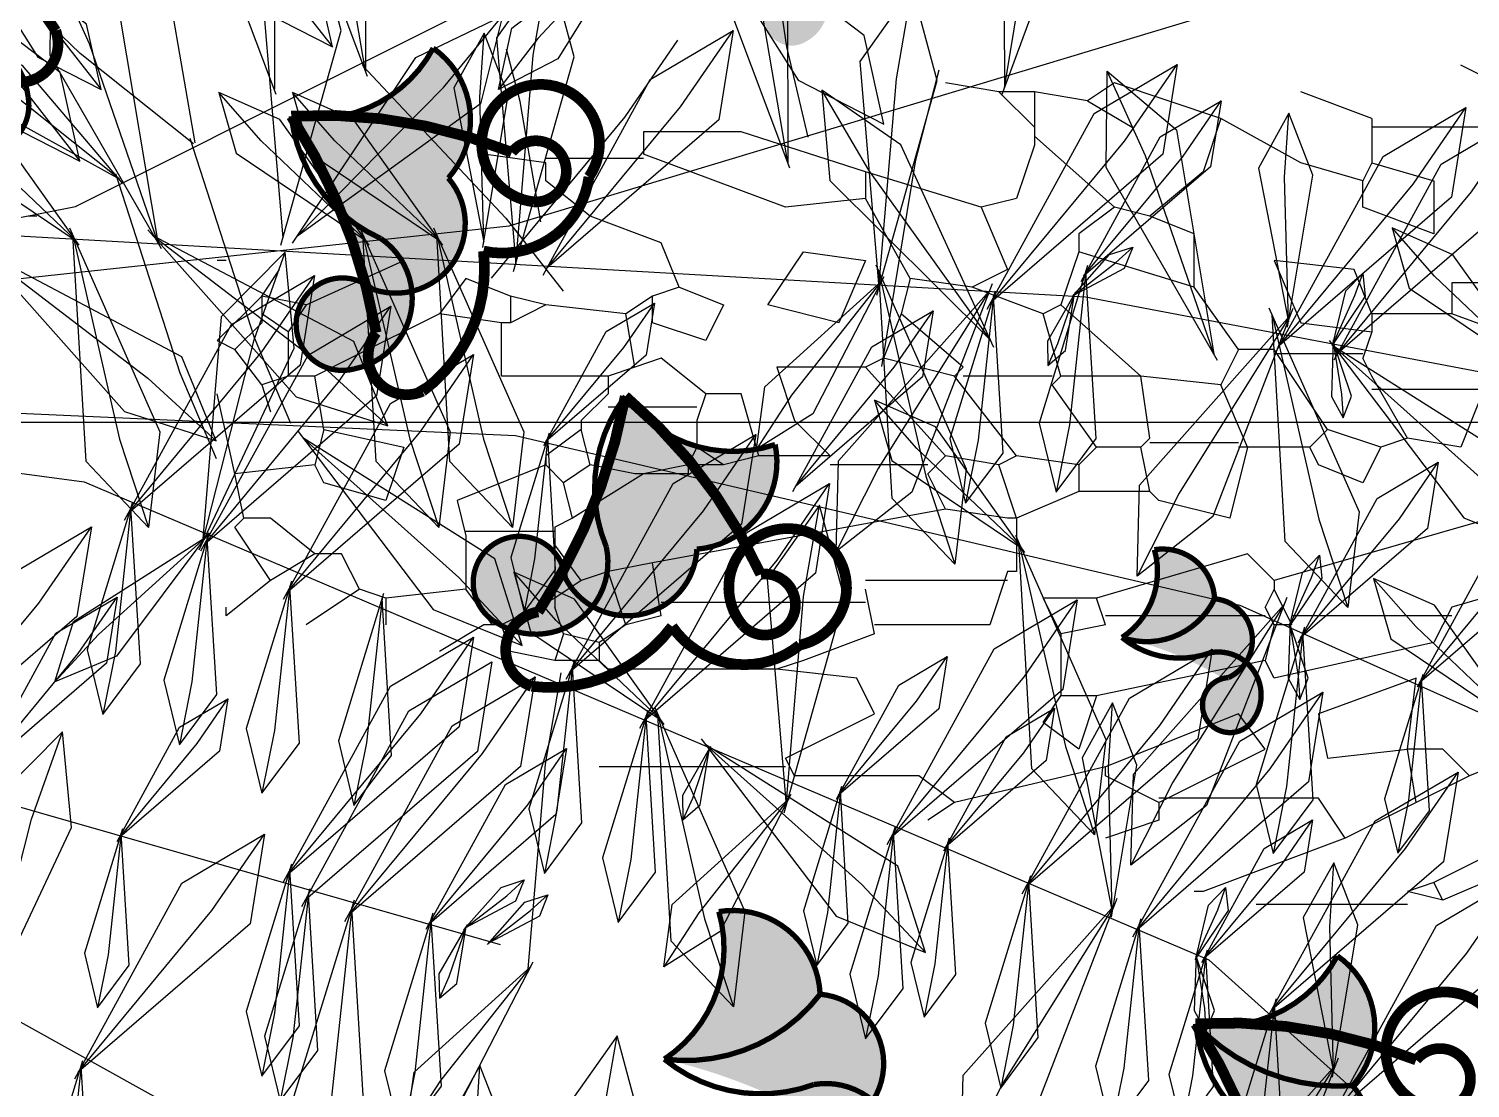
# Model space of a CAD drawing. Header units: metres. Extents: x 97 to 197, y 104 to 205.
# Drawn here: x 183.87434 to 183.92048, y 114.54639 to 114.5803 of the extents above; entities that cross this region are included whole.
import ezdxf

# ---------------------------------------------------------------- set-up
doc = ezdxf.new("R2010")
doc.units = ezdxf.units.M
doc.layers.get('0').update_dxf_attribs({"plot": 0})
doc.layers.add('18-HATCH', color=1, linetype='Continuous')
doc.layers.add('6-VEGETAÇÃO', color=104, linetype='Continuous')

# ---------------------------------------------------------------- blocks, each defined once
blk = doc.blocks.new('arb-alz-72')
at = {"color": 94, "linetype": 'Continuous'}
for points in [[(-0.2722, 5.6579), (-0.2722, 5.6513)], [(0.1182, 0.9719), (0.1447, 0.9057)], [(-0.2226, 0.9587), (-0.2226, 0.8924), (-0.1995, 0.8924)], [(-0.173, 0.9653), (-0.1995, 0.8924)], [(-0.0539, 0.9454), (-0.0009, 0.7601)], [(0.0057, 0.9388), (0.019, 0.8924)], [(-0.3716, 0.9256), (-0.3848, 0.8991)], [(-0.3716, 0.9256), (-0.3385, 0.9123), (-0.3385, 0.8329)], [(0.1977, 0.9322), (0.2242, 0.8792)], [(0.2175, 0.9322), (0.2374, 0.8858)], [(-0.1432, 0.9123), (-0.1432, 0.8329)], [(-0.1333, 0.9123), (-0.1001, 0.8991), (-0.1068, 0.8594)], [(0.1447, 0.9057), (0.1248, 0.8858), (0.1248, 0.8594)], [(0.1447, 0.9057), (0.1646, 0.866)], [(-0.1995, 0.8924), (-0.1995, 0.8329)], [(0.019, 0.8924), (0.0454, 0.8792), (0.0719, 0.7601), (0.0587, 0.7535)], [(0.0256, 0.8924), (0.0256, 0.7733)], [(0.2374, 0.8858), (0.2242, 0.8792)], [(0.2374, 0.8858), (0.2308, 0.8594)], [(-0.312, 0.8329), (-0.2987, 0.8792), (-0.259, 0.8792), (-0.2789, 0.8263), (-0.2987, 0.8263)], [(0.2242, 0.8792), (0.2308, 0.8594)], [(-0.1068, 0.8594), (-0.1531, 0.8329)], [(-0.1068, 0.8594), (-0.1001, 0.8395)], [(0.1248, 0.8594), (0.0719, 0.866), (0.0984, 0.7932), (0.1315, 0.7998), (0.1248, 0.8594)], [(0.1646, 0.866), (0.1248, 0.8594)], [(0.1646, 0.866), (0.1911, 0.8131)], [(0.2407, 0.8594), (0.2407, 0.7468)], [(-0.1001, 0.8395), (-0.1134, 0.7998)], [(-0.1001, 0.8395), (-0.0737, 0.8263), (-0.0869, 0.7932), (-0.1001, 0.7866)], [(-0.3451, 0.8329), (-0.3649, 0.78)], [(-0.3451, 0.8329), (-0.312, 0.8329)], [(-0.312, 0.8329), (-0.2987, 0.8263)], [(-0.1995, 0.8329), (-0.2326, 0.8197), (-0.2392, 0.7601), (-0.1929, 0.78), (-0.1862, 0.8329)], [(-0.1995, 0.8329), (-0.1929, 0.8329)], [(-0.1929, 0.8329), (-0.1862, 0.8329)], [(-0.1862, 0.8329), (-0.1664, 0.8263)], [(-0.1531, 0.8329), (-0.1664, 0.8263)], [(-0.2987, 0.8263), (-0.312, 0.78), (-0.3451, 0.7204)], [(-0.1697, 0.8263), (-0.1697, 0.7601)], [(0.1911, 0.8131), (0.1613, 0.7932), (0.1613, 0.6741)], [(0.1911, 0.8131), (0.2308, 0.7071), (0.2308, 0.7005)], [(-0.1134, 0.7998), (-0.173, 0.7601)], [(-0.1134, 0.7998), (-0.1001, 0.7866)], [(-0.1001, 0.7866), (-0.1001, 0.7402)], [(0.0322, 0.7733), (0.0057, 0.7601)], [(0.0322, 0.7733), (0.0322, 0.7601)], [(-0.173, 0.7601), (-0.173, 0.7336)], [(-0.0009, 0.7601), (-0.0208, 0.7402), (0.0124, 0.6277)], [(-0.0009, 0.7601), (0.0057, 0.7601)], [(0.0057, 0.7601), (0.019, 0.7535)], [(0.0322, 0.7601), (0.019, 0.7535)], [(0.0256, 0.7535), (0.0256, 0.6344)], [(0.0322, 0.7601), (0.0587, 0.7535)], [(0.0587, 0.7535), (0.0852, 0.6277)], [(0.1646, 0.6741), (0.1248, 0.7535), (0.0984, 0.7336), (0.1381, 0.6344)], [(-0.173, 0.7336), (-0.2193, 0.7005)], [(-0.173, 0.7336), (-0.1465, 0.7204)], [(-0.1001, 0.7402), (-0.1465, 0.7204)], [(-0.1035, 0.7336), (-0.1035, 0.6675)], [(-0.1001, 0.7402), (-0.1001, 0.7336)], [(-0.1001, 0.7402), (-0.0473, 0.727), (-0.0605, 0.6741), (-0.0671, 0.6675)], [(-0.3451, 0.7204), (-0.3716, 0.641), (-0.3583, 0.6211)], [(-0.3451, 0.7204), (-0.3053, 0.7071), (-0.2722, 0.6675)], [(-0.1465, 0.7204), (-0.1531, 0.6608)], [(-0.2193, 0.7005), (-0.259, 0.7005), (-0.2722, 0.6675)], [(-0.2193, 0.7005), (-0.2458, 0.6145)], [(-0.2722, 0.6675), (-0.2789, 0.641)], [(-0.1068, 0.6675), (-0.1531, 0.6608)], [(-0.1068, 0.6675), (-0.1001, 0.6608)], [(-0.0671, 0.6675), (-0.1001, 0.6608)], [(-0.0671, 0.6675), (-0.0671, 0.6145)], [(0.1646, 0.6741), (0.1447, 0.6344), (0.1381, 0.6344)], [(0.1646, 0.6741), (0.1712, 0.6741)], [(0.1712, 0.6741), (0.1778, 0.6741)], [(0.1778, 0.6741), (0.1911, 0.6344)], [(-0.1531, 0.6608), (-0.2061, 0.6012)], [(-0.1531, 0.6608), (-0.1531, 0.6542)], [(-0.1001, 0.6608), (-0.1001, 0.6277)], [(-0.3583, 0.6211), (-0.3385, 0.6542)], [(-0.1531, 0.6542), (-0.1531, 0.6012)], [(-0.2789, 0.641), (-0.3318, 0.5814)], [(-0.2789, 0.641), (-0.259, 0.6145), (-0.2458, 0.6145)], [(0.0322, 0.6344), (0.0124, 0.6277)], [(0.0322, 0.6344), (0.0388, 0.6012)], [(0.1381, 0.6344), (0.1646, 0.5218)], [(-0.1001, 0.6277), (-0.1465, 0.5946)], [(-0.1001, 0.6277), (-0.0869, 0.6145)], [(0.0124, 0.6277), (0.0124, 0.588), (0.0388, 0.6012)], [(0.0852, 0.6277), (0.1248, 0.6145), (0.105, 0.588), (0.0852, 0.6012)], [(0.0852, 0.6277), (0.0852, 0.6012)], [(-0.3583, 0.6211), (-0.3649, 0.5814)], [(-0.2458, 0.6145), (-0.2061, 0.6012)], [(-0.0869, 0.6145), (-0.0936, 0.5681)], [(-0.0869, 0.6145), (-0.0671, 0.6145)], [(-0.0671, 0.6145), (-0.0473, 0.5681)], [(-0.2061, 0.6012), (-0.1995, 0.588)], [(-0.1531, 0.6012), (-0.1995, 0.588)], [(-0.1531, 0.6012), (-0.1465, 0.5946)], [(-0.1531, 0.5946), (-0.1531, 0.5284)], [(0.0388, 0.6012), (0.0852, 0.6012)], [(-0.3385, 0.5814), (-0.3649, 0.5549)], [(-0.3649, 0.5814), (-0.3649, 0.5549)], [(-0.3649, 0.5814), (-0.3385, 0.5814)], [(-0.3385, 0.5814), (-0.3318, 0.5814)], [(-0.3318, 0.5814), (-0.3252, 0.5814)], [(-0.3252, 0.5814), (-0.2855, 0.5681), (-0.2789, 0.5417)], [(-0.1995, 0.588), (-0.2193, 0.5351)], [(-0.2789, 0.5417), (-0.2326, 0.5615), (-0.2193, 0.5351)], [(-0.0936, 0.5681), (-0.1531, 0.5218)], [(-0.0936, 0.5681), (-0.0869, 0.5549)], [(-0.0473, 0.5681), (-0.0869, 0.5549)], [(-0.0473, 0.5615), (-0.0539, 0.5152)], [(-0.0473, 0.5681), (-0.0075, 0.5681), (-0.0075, 0.5615)], [(-0.0473, 0.5681), (-0.0473, 0.5615)], [(-0.0075, 0.5615), (0.0322, 0.5483), (0.0322, 0.4623)], [(-0.0009, 0.5615), (-0.0009, 0.4556)], [(-0.3649, 0.5549), (-0.3716, 0.5152)], [(-0.0869, 0.5549), (-0.0936, 0.5152)], [(-0.2789, 0.5417), (-0.3053, 0.4556)], [(-0.2193, 0.5351), (-0.2259, 0.4888)], [(-0.1597, 0.5284), (-0.1995, 0.4821)], [(-0.1597, 0.5284), (-0.1531, 0.5218)], [(-0.1531, 0.5218), (-0.1664, 0.4689)], [(0.1646, 0.5218), (0.1447, 0.4954), (0.1447, 0.4027), (0.1315, 0.396)], [(0.1646, 0.5218), (0.1778, 0.502)], [(-0.0936, 0.5152), (-0.1597, 0.4556)], [(-0.0936, 0.5152), (-0.0803, 0.502)], [(-0.0539, 0.5152), (-0.0803, 0.502)], [(-0.0539, 0.5152), (-0.0141, 0.2968)], [(-0.0869, 0.502), (-0.0869, 0.4292)], [(-0.2259, 0.4888), (-0.2855, 0.4556)], [(-0.2259, 0.4888), (-0.1995, 0.4821)], [(-0.1995, 0.4821), (-0.1664, 0.4689)], [(-0.1664, 0.4689), (-0.1597, 0.4556)], [(0.0388, 0.4623), (0.0057, 0.4556)], [(0.0388, 0.4623), (0.0587, 0.4093), (0.0653, 0.3894)], [(0.1315, 0.396), (0.0984, 0.4623), (0.0719, 0.449), (0.0653, 0.3894)], [(-0.3053, 0.4556), (-0.3351, 0.363), (-0.3351, 0.2902), (-0.3186, 0.2902)], [(-0.2855, 0.4556), (-0.2789, 0.396), (-0.3186, 0.2902)], [(-0.3053, 0.4556), (-0.2855, 0.4556)], [(-0.2392, 0.4556), (-0.1929, 0.4358), (-0.2061, 0.3828), (-0.2458, 0.4093), (-0.2392, 0.4556)], [(-0.1597, 0.4556), (-0.1597, 0.3894), (-0.12, 0.4027), (-0.0936, 0.4292)], [(0.0156, 0.4556), (0.0156, 0.3034)], [(-0.0936, 0.4292), (-0.0936, 0.3762)], [(0.0653, 0.3894), (0.0653, 0.2637), (0.0587, 0.2571)], [(0.1381, 0.396), (0.1381, 0.2571)], [(-0.0936, 0.3762), (-0.1399, 0.363), (-0.1399, 0.3365)], [(-0.0936, 0.3762), (-0.0869, 0.3498)], [(-0.2193, 0.3167), (-0.2061, 0.3498), (-0.1796, 0.3365), (-0.1929, 0.2968), (-0.2127, 0.2968)], [(-0.0869, 0.3498), (-0.1001, 0.3299)], [(-0.0869, 0.3498), (-0.0869, 0.3233)], [(-0.1399, 0.3365), (-0.1664, 0.3034), (-0.1597, 0.2836)], [(-0.1399, 0.3365), (-0.12, 0.3299)], [(-0.13, 0.3299), (-0.13, 0.2637)], [(-0.12, 0.3299), (-0.1001, 0.3299)], [(-0.1001, 0.3299), (-0.0869, 0.3233)], [(-0.0869, 0.3233), (-0.0803, 0.2902)], [(-0.0869, 0.3233), (-0.0803, 0.3233)], [(-0.0803, 0.3233), (-0.0803, 0.2902)], [(-0.2193, 0.3167), (-0.2524, 0.3034), (-0.2722, 0.2504), (-0.2987, 0.2173), (-0.312, 0.2173)], [(-0.2193, 0.3167), (-0.2127, 0.2968)], [(0.0256, 0.3034), (-0.0141, 0.2968)], [(0.0256, 0.3034), (0.0322, 0.2769)], [(-0.3153, 0.2902), (-0.3153, 0.2173)], [(-0.2127, 0.2968), (-0.1995, 0.2769)], [(-0.0803, 0.2902), (-0.0473, 0.2372)], [(-0.0803, 0.2902), (-0.0803, 0.2836)], [(-0.0141, 0.2968), (-0.0075, 0.2637)], [(-0.1597, 0.2836), (-0.1995, 0.2769)], [(-0.1597, 0.2836), (-0.1531, 0.2637)], [(-0.0803, 0.2836), (-0.0869, 0.2504)], [(-0.1995, 0.2769), (-0.2061, 0.2173)], [(0.0322, 0.2769), (-0.0075, 0.2637)], [(0.0322, 0.2769), (0.0454, 0.2571)], [(-0.1531, 0.2637), (-0.1531, 0.1843), (-0.1929, 0.1843)], [(-0.1531, 0.2637), (-0.1399, 0.2637)], [(-0.1399, 0.2637), (-0.12, 0.2438), (-0.1134, 0.2438)], [(-0.0075, 0.2637), (-0.0009, 0.2438)], [(-0.0869, 0.2504), (-0.1134, 0.2438)], [(-0.0869, 0.2504), (-0.0737, 0.2306)], [(0.0454, 0.2571), (0.0388, 0.2306)], [(0.0454, 0.2571), (0.0587, 0.2571)], [(0.0587, 0.2571), (0.0587, 0.224)], [(-0.1134, 0.2438), (-0.0936, 0.2173), (-0.0869, 0.2173)], [(-0.0473, 0.2372), (-0.0737, 0.2306)], [(-0.0473, 0.2372), (-0.0406, 0.224)], [(-0.0009, 0.2438), (-0.0274, 0.224)], [(-0.0009, 0.2438), (0.0124, 0.224)], [(-0.0737, 0.2306), (-0.0869, 0.2173)], [(0.0388, 0.2306), (0.019, 0.224)], [(0.0388, 0.2306), (0.0587, 0.224)], [(-0.312, 0.2173), (-0.3186, 0.1711)], [(-0.2061, 0.2173), (-0.2127, 0.1909)], [(-0.2061, 0.2173), (-0.1929, 0.1909)], [(-0.0869, 0.2173), (-0.0605, 0.1512), (-0.034, 0.1578)], [(-0.0406, 0.224), (-0.0274, 0.224)], [(-0.0373, 0.224), (-0.0373, 0.1578)], [(-0.0274, 0.224), (0.0124, 0.224)], [(0.0124, 0.224), (0.0322, 0.1843)], [(0.0124, 0.224), (0.019, 0.224)], [(0.0587, 0.224), (0.0521, 0.1909), (0.0322, 0.1843)], [(-0.2127, 0.1909), (-0.2259, 0.1578), (-0.1995, 0.138)], [(-0.2127, 0.1909), (-0.1929, 0.1909)], [(-0.1929, 0.1843), (-0.1995, 0.138)], [(-0.1929, 0.1909), (-0.1929, 0.1843)], [(0.0322, 0.1843), (0.0322, 0.1777)], [(0.0322, 0.1777), (0.0057, 0.1578)], [(0.0322, 0.1777), (0.0322, 0.1711)], [(0.0322, 0.1711), (0.0521, 0.138)], [(-0.034, 0.1578), (0.0057, 0.1578)], [(0.0057, 0.1578), (0.0124, 0.0982)], [(-0.1995, 0.138), (-0.1664, 0.0717), (-0.1531, 0.0453)], [(-0.2061, 0.0387), (-0.2392, 0.1115)], [(-0.1134, 0.0519), (-0.1001, 0.1115), (-0.0605, 0.0982), (-0.0737, 0.0519), (-0.0869, 0.0453)], [(0.0124, 0.0982), (0.0057, 0.0784)], [(0.0124, 0.0982), (0.0322, 0.0982)], [(0.0057, 0.0784), (-0.0208, 0.0651), (-0.0208, 0.0453)], [(0.0057, 0.0784), (0.0322, 0.0387)], [(-0.1134, 0.0519), (-0.1531, 0.0453)], [(-0.1531, 0.0453), (-0.1531, 0.0254)], [(-0.1134, 0.0519), (-0.0869, 0.0453)], [(-0.0869, 0.0453), (-0.0803, -0.0143)], [(-0.0208, 0.0453), (-0.0473, 0.0122), (-0.0473, -0.0076)], [(-0.0208, 0.0453), (-0.0009, 0.0122)], [(-0.2061, 0.0387), (-0.2127, 0.0056)], [(-0.2061, 0.0387), (-0.1862, 0.0254)], [(-0.1862, 0.0254), (-0.1995, 0.0056)], [(-0.1862, 0.0254), (-0.1531, 0.0254)], [(-0.1531, 0.0254), (-0.1465, 0.0056)], [(-0.2127, 0.0056), (-0.2326, 0.0188)], [(-0.1465, 0.0056), (-0.1266, 0.0122)], [(-0.0009, 0.0122), (-0.0406, -0.0143), (-0.0473, -0.0076)], [(-0.0009, 0.0122), (0.0256, -0.0209), (0.019, -0.0209)], [(-0.2127, 0.0056), (-0.1796, -0.0275), (-0.173, -0.0143)], [(-0.2127, 0.0056), (-0.2061, 0.0056)], [(-0.2061, 0.0056), (-0.1995, 0.0056)], [(-0.1995, 0.0056), (-0.1929, 0.0056)], [(-0.1929, 0.0056), (-0.173, -0.0143)], [(-0.1465, 0.0056), (-0.173, -0.0143)], [(-0.0473, -0.0076), (-0.0803, -0.0143)], [(-0.2392, -0.0209), (-0.2392, -0.0275)], [(-0.0803, -0.0143), (-0.1399, -0.0275)]]:
    blk.add_lwpolyline(points, dxfattribs=at)
blk = doc.blocks.new('*U271')
at = {"color": 2, "xscale": 0.04295693752754914, "yscale": 0.04295693752754914, "zscale": 0.04295693752754914, "rotation": 270}
blk.add_blockref('arb-alz-72', (-0.120933, 0.001099), dxfattribs=at)
blk = doc.blocks.new('*U272')
at = {"layer": '6-VEGETAÇÃO', "color": 0, "linetype": 'ByBlock', "lineweight": -2, "transparency": 16777216}
for p in [(0.5, 0), (0.75, 0)]:
    blk.add_blockref('*U271', p, dxfattribs=at)
blk = doc.blocks.new('RUELIA ELEV')
h = blk.add_hatch(color=161)
h.paths.add_polyline_path([(0.1483, 1.5642, 0.298301), (0.1308, 1.5249, -0.222674), (0.1808, 1.517, -0.062871)])
h.paths.add_polyline_path([(0.1679, 1.5704, 0.133271), (0.1483, 1.5642, 0.062871), (0.1808, 1.517, -0.098502), (0.1972, 1.5004, -0.009302), (0.1996, 1.51, 0.332787)])
h.paths.add_polyline_path([(0.2159, 1.5942, 0.562713), (0.1679, 1.5704, -0.332787), (0.1996, 1.51, -0.036984), (0.2127, 1.5471, 0.076565), (0.2086, 1.5676, -0.222628)])
h.paths.add_polyline_path([(0.2275, 1.5809, 0.143835), (0.2159, 1.5942, 0.222628), (0.2086, 1.5676, -0.076565), (0.2127, 1.5471, -0.031551), (0.2281, 1.577, -0.048544)])
h.paths.add_polyline_path([(0.259, 1.5999, 0.054431), (0.2528, 1.6032, -0.221385), (0.2403, 1.5956, 0.020944), (0.2281, 1.577, 1.491887)])
h.paths.add_polyline_path([(0.5051, 1.6902, 0.298301), (0.4379, 1.6633, -0.222674), (0.4889, 1.5952, -0.062871)])
h.paths.add_polyline_path([(0.536, 1.6748, -0.227428), (0.4892, 1.556, -0.046302), (0.5627, 1.5942, 0.076565), (0.5818, 1.6238, -0.222628), (0.6217, 1.6473, 0.562713)])
h.paths.add_polyline_path([(0.6217, 1.6473, 0.222628), (0.5818, 1.6238, -0.076565), (0.5627, 1.5942, -0.031551), (0.6162, 1.6121, -0.048544), (0.6202, 1.6176, 0.143835)])
h.paths.add_polyline_path([(0.6815, 1.5946, 0.064171), (0.6804, 1.6035, 0.054431), (0.6768, 1.6148, -0.221385), (0.6529, 1.6203, 0.020944), (0.6162, 1.6121, 0.442489), (0.632, 1.5628), (0.6808, 1.5877, 0.049782)])
h.paths.add_polyline_path([(0.3173, 1.9617, 0.298301), (0.2845, 1.9339, -0.222674), (0.3261, 1.9051, -0.062871)])
h.paths.add_polyline_path([(0.3377, 1.9588, 0.133271), (0.3173, 1.9617, 0.062871), (0.3261, 1.9051, -0.098502), (0.3337, 1.8831, 0.249247)])
h.paths.add_polyline_path([(0.3912, 1.9595, 0.562713), (0.3377, 1.9588, -0.249247), (0.3337, 1.8831, -0.046302), (0.3679, 1.9184, 0.076565), (0.3731, 1.9387, -0.222628)])
h.paths.add_polyline_path([(0.3912, 1.9595, 0.222628), (0.3731, 1.9387, -0.076565), (0.3679, 1.9184, -0.031551), (0.3947, 1.9386, -0.048544), (0.3959, 1.9425, 0.143835)])
h.paths.add_polyline_path([(0.4325, 1.9458, 0.054431), (0.4284, 1.9515, -0.221385), (0.4139, 1.9501, 0.020944), (0.3947, 1.9386, 1.491887)])
h.paths.add_polyline_path([(0.536, 1.6748, 0.133271), (0.5051, 1.6902, 0.062871), (0.4889, 1.5952, -0.098502), (0.4892, 1.556, 0.227428)])
h.paths.add_polyline_path([(0.6808, 1.5877), (0.632, 1.5628, 0.482899)])
h = blk.add_hatch(color=165)
h.paths.add_polyline_path([(0.2528, 1.6032, 0.323693), (0.2159, 1.5942, -0.143835), (0.2275, 1.5809, 0.048544), (0.2281, 1.577, -0.020944), (0.2403, 1.5956, 0.221385)])
h.paths.add_polyline_path([(0.3912, 1.9595, -0.143835), (0.3959, 1.9425, 0.048544), (0.3947, 1.9386, -0.020944), (0.4139, 1.9501, 0.221385), (0.4284, 1.9515, 0.323693)])
h.paths.add_polyline_path([(0.6217, 1.6473, -0.143835), (0.6202, 1.6176, 0.048544), (0.6162, 1.6121, -0.020944), (0.6529, 1.6203, 0.221385), (0.6768, 1.6148, 0.323693)])
h = blk.add_hatch(color=161)
h.paths.add_polyline_path([(0.4669, 1.2721, 0.133271), (0.4339, 1.2616, 0.062871), (0.4885, 1.1822, -0.098502), (0.516, 1.1543, -0.046302), (0.5422, 1.2328, 0.076565), (0.5352, 1.2673, -0.222628), (0.5475, 1.312, 0.562713)])
h.paths.add_polyline_path([(0.5681, 1.283, -0.048544), (0.567, 1.2897, 0.143835), (0.5475, 1.312, 0.222628), (0.5352, 1.2673, -0.076565), (0.5422, 1.2328, -0.031551)])
h.paths.add_polyline_path([(0.5887, 1.3144, 0.221385), (0.6097, 1.3272, 0.323693), (0.5475, 1.312, -0.143835), (0.567, 1.2897, 0.048544), (0.5681, 1.283, -0.020944)])
h.paths.add_polyline_path([(0.6201, 1.3215, 0.054431), (0.6097, 1.3272, -0.221385), (0.5887, 1.3144, 0.020944), (0.5681, 1.283, 1.491887)])
h.paths.add_polyline_path([(0.4044, 1.1955, -0.222674), (0.4885, 1.1822, -0.062871), (0.4339, 1.2616, 0.298301)])
h = blk.add_hatch(color=161)
h.paths.add_polyline_path([(-0.5379, 0.8804, 0.298301), (-0.5555, 0.8411, -0.222674), (-0.5054, 0.8332, -0.062871)])
h.paths.add_polyline_path([(-0.5183, 0.8866, 0.133271), (-0.5379, 0.8804, 0.062871), (-0.5054, 0.8332, -0.098502), (-0.4891, 0.8166, -0.009302), (-0.4867, 0.8262, 0.332787)])
h.paths.add_polyline_path([(-0.4704, 0.9104, 0.562713), (-0.5183, 0.8866, -0.332787), (-0.4867, 0.8262, -0.036984), (-0.4736, 0.8633, 0.076565), (-0.4777, 0.8838, -0.222628)])
h.paths.add_polyline_path([(-0.4587, 0.8971, 0.143835), (-0.4704, 0.9104, 0.222628), (-0.4777, 0.8838, -0.076565), (-0.4736, 0.8633, -0.031551), (-0.4581, 0.8931, -0.048544)])
h.paths.add_polyline_path([(-0.4272, 0.916, 0.054431), (-0.4334, 0.9194, -0.221385), (-0.4459, 0.9118, 0.020944), (-0.4581, 0.8931, 1.491887)])
h.paths.add_polyline_path([(-0.1812, 1.0064, 0.298301), (-0.2484, 0.9795, -0.222674), (-0.1973, 0.9113, -0.062871)])
h.paths.add_polyline_path([(-0.1502, 0.9909, -0.227428), (-0.197, 0.8722, -0.046302), (-0.1235, 0.9103, 0.076565), (-0.1045, 0.9399, -0.222628), (-0.0646, 0.9634, 0.562713)])
h.paths.add_polyline_path([(-0.0646, 0.9634, 0.222628), (-0.1045, 0.9399, -0.076565), (-0.1235, 0.9103, -0.031551), (-0.07, 0.9283, -0.048544), (-0.0661, 0.9338, 0.143835)])
h.paths.add_polyline_path([(-0.0047, 0.9108, 0.064171), (-0.0059, 0.9197, 0.054431), (-0.0094, 0.931, -0.221385), (-0.0334, 0.9364, 0.020944), (-0.07, 0.9283, 0.442489), (-0.0542, 0.879), (-0.0054, 0.9039, 0.049782)])
h.paths.add_polyline_path([(-0.3689, 1.2779, 0.298301), (-0.4017, 1.2501, -0.222674), (-0.3601, 1.2213, -0.062871)])
h.paths.add_polyline_path([(-0.3485, 1.275, 0.133271), (-0.3689, 1.2779, 0.062871), (-0.3601, 1.2213, -0.098502), (-0.3526, 1.1992, 0.249247)])
h.paths.add_polyline_path([(-0.295, 1.2756, 0.562713), (-0.3485, 1.275, -0.249247), (-0.3526, 1.1992, -0.046302), (-0.3183, 1.2346, 0.076565), (-0.3131, 1.2549, -0.222628)])
h.paths.add_polyline_path([(-0.295, 1.2756, 0.222628), (-0.3131, 1.2549, -0.076565), (-0.3183, 1.2346, -0.031551), (-0.2915, 1.2548, -0.048544), (-0.2903, 1.2586, 0.143835)])
h.paths.add_polyline_path([(-0.2537, 1.262, 0.054431), (-0.2578, 1.2677, -0.221385), (-0.2724, 1.2663, 0.020944), (-0.2915, 1.2548, 1.491887)])
h.paths.add_polyline_path([(-0.1502, 0.9909, 0.133271), (-0.1812, 1.0064, 0.062871), (-0.1973, 0.9113, -0.098502), (-0.197, 0.8722, 0.227428)])
h.paths.add_polyline_path([(-0.0054, 0.9039), (-0.0542, 0.879, 0.482899)])
h = blk.add_hatch(color=165)
h.paths.add_polyline_path([(-0.4334, 0.9194, 0.323693), (-0.4704, 0.9104, -0.143835), (-0.4587, 0.8971, 0.048544), (-0.4581, 0.8931, -0.020944), (-0.4459, 0.9118, 0.221385)])
h.paths.add_polyline_path([(-0.295, 1.2756, -0.143835), (-0.2903, 1.2586, 0.048544), (-0.2915, 1.2548, -0.020944), (-0.2724, 1.2663, 0.221385), (-0.2578, 1.2677, 0.323693)])
h.paths.add_polyline_path([(-0.0646, 0.9634, -0.143835), (-0.0661, 0.9338, 0.048544), (-0.07, 0.9283, -0.020944), (-0.0334, 0.9364, 0.221385), (-0.0094, 0.931, 0.323693)])
h = blk.add_hatch(color=161)
h.paths.add_polyline_path([(0.1304, 1.1789, 0.133271), (0.1186, 1.2114, 0.062871), (0.0415, 1.1535, -0.098502), (0.0148, 1.1248, -0.046302), (0.0944, 1.102, 0.076565), (0.1286, 1.1104, -0.222628), (0.1737, 1.1, 0.562713)])
h.paths.add_polyline_path([(0.1456, 1.0782, -0.048544), (0.1523, 1.0795, 0.143835), (0.1737, 1.1, 0.222628), (0.1286, 1.1104, -0.076565), (0.0944, 1.102, -0.031551)])
h.paths.add_polyline_path([(0.1778, 1.059, 0.221385), (0.1915, 1.0386, 0.323693), (0.1737, 1.1, -0.143835), (0.1523, 1.0795, 0.048544), (0.1456, 1.0782, -0.020944)])
h.paths.add_polyline_path([(0.1863, 1.0279, 0.054431), (0.1915, 1.0386, -0.221385), (0.1778, 1.059, 0.020944), (0.1456, 1.0782, 1.491887)])
h.paths.add_polyline_path([(0.0513, 1.2381, -0.222674), (0.0415, 1.1535, -0.062871), (0.1186, 1.2114, 0.298301)])
at = {"color": 76}
for points in [[(-0.0022, -0.0067), (-0.1071, 0.6574), (-0.0605, 1.4729), (0.0678, 2.1486), (0.0678, 2.1486)], [(-0.0022, 0.005), (0.0445, 1.0418), (0.1727, 1.5894), (0.4176, 2.1369)], [(-0.0029, 0.0049), (-0.1141, 1.0369), (-0.2763, 1.5753), (-0.5548, 2.1066)], [(-0.0172, -0.008), (0.0794, 0.7156), (0.4409, 1.5661), (0.8489, 2.0204)], [(0.013, -0.0071), (-0.1287, 0.7091), (-0.5425, 1.5354), (-0.9781, 1.9634)], [(-0.0275, 1.657), (0.1068, 1.759), (0.1342, 1.8265), (0.0688, 1.8057), (-0.0228, 1.6605), (0.0828, 1.7786), (0.1342, 1.8265)], [(0.0027, 1.8184), (-0.0922, 1.7506), (-0.1125, 1.7046), (-0.0669, 1.7176), (-0.0006, 1.816), (-0.076, 1.7366), (-0.1125, 1.7046)], [(-0.0127, 1.6608), (-0.1606, 1.7418), (-0.1977, 1.8044), (-0.1299, 1.7936), (-0.0178, 1.6636)], [(-0.0178, 1.6636), (-0.1398, 1.7647), (-0.1977, 1.8044)], [(0.2345, 1.7239), (0.1483, 1.7711), (0.1267, 1.8076), (0.1662, 1.8013), (0.2315, 1.7255)], [(0.2315, 1.7255), (0.1604, 1.7844), (0.1267, 1.8076)], [(0.2677, 1.8044), (0.1727, 1.7367), (0.1525, 1.6907), (0.1981, 1.7037), (0.2644, 1.8021), (0.1889, 1.7227), (0.1525, 1.6907)], [(0.563, 1.6573), (0.415, 1.7383), (0.3779, 1.8009), (0.4457, 1.7901), (0.5578, 1.6601)], [(0.5578, 1.6601), (0.4358, 1.7611), (0.3779, 1.8009)], [(-0.0185, 1.6168), (-0.1665, 1.6978), (-0.2036, 1.7604), (-0.1358, 1.7495), (-0.0237, 1.6196)], [(-0.0237, 1.6196), (-0.1457, 1.7206), (-0.2036, 1.7604)], [(0.4839, 1.6108), (0.3359, 1.6918), (0.2989, 1.7545), (0.3667, 1.7436), (0.4788, 1.6136)], [(0.4788, 1.6136), (0.3568, 1.7147), (0.2989, 1.7545)], [(0.2013, 1.6335), (0.092, 1.6933), (0.0647, 1.7395), (0.1147, 1.7315), (0.1975, 1.6355)], [(0.1975, 1.6355), (0.1074, 1.7102), (0.0647, 1.7395)], [(0.2251, 1.7279), (0.3191, 1.699), (0.3603, 1.709), (0.3282, 1.7329), (0.2283, 1.7269), (0.3201, 1.717), (0.3603, 1.709)], [(-0.0234, 1.6596), (-0.0649, 1.6696), (-0.0781, 1.6825), (-0.0608, 1.6843), (-0.0248, 1.66)], [(-0.0248, 1.66), (-0.0613, 1.6766), (-0.0781, 1.6825)], [(-0.0521, 1.6115), (0.1021, 1.6798), (0.1744, 1.6711), (0.1245, 1.6239), (-0.0468, 1.6139)], [(0.5295, 1.6596), (0.4144, 1.6788), (0.3675, 1.6606), (0.409, 1.6375), (0.5255, 1.6603), (0.416, 1.6575), (0.3675, 1.6606)], [(-0.0468, 1.6139), (0.1076, 1.6493), (0.1744, 1.6711)], [(-0.0278, 1.6602), (0.0149, 1.6588), (0.031, 1.6677), (0.0148, 1.674), (-0.0263, 1.6602), (0.0133, 1.6665), (0.031, 1.6677)], [(0.0095, 0.005), (0.4176, 0.5409), (0.709, 1.0651), (0.8606, 1.6593)], [(0.5152, 1.6638), (0.6726, 1.603), (0.7176, 1.5458), (0.649, 1.5477), (0.5207, 1.6617)], [(0.5207, 1.6617), (0.6549, 1.5776), (0.7176, 1.5458)], [(0.1897, 1.6269), (0.1482, 1.6368), (0.135, 1.6497), (0.1523, 1.6515), (0.1882, 1.6272)], [(0.1882, 1.6272), (0.1518, 1.6438), (0.135, 1.6497)], [(0.4235, 1.5087), (0.2755, 1.5896), (0.2385, 1.6523), (0.3063, 1.6414), (0.4184, 1.5115)], [(0.4184, 1.5115), (0.2964, 1.6125), (0.2385, 1.6523)], [(-0.0374, 1.6255), (-0.1524, 1.6447), (-0.1993, 1.6265), (-0.1578, 1.6035), (-0.0414, 1.6262), (-0.1509, 1.6234), (-0.1993, 1.6265)], [(0.1853, 1.6275), (0.2279, 1.626), (0.2441, 1.6349), (0.2279, 1.6413), (0.1868, 1.6274), (0.2263, 1.6337), (0.2441, 1.6349)], [(0.1893, 1.6385), (0.3084, 1.6019), (0.3606, 1.6146), (0.32, 1.6449), (0.1935, 1.6372), (0.3098, 1.6248), (0.3606, 1.6146)], [(0.443, 1.5607), (0.3567, 1.6079), (0.3351, 1.6444), (0.3746, 1.6381), (0.44, 1.5623)], [(0.44, 1.5623), (0.3689, 1.6212), (0.3351, 1.6444)], [(-0.0516, 1.6297), (0.1057, 1.569), (0.1507, 1.5118), (0.0821, 1.5136), (-0.0462, 1.6276)], [(-0.0462, 1.6276), (0.0881, 1.5436), (0.1507, 1.5118)], [(0.1669, 1.6251), (0.3242, 1.5644), (0.3692, 1.5071), (0.3006, 1.509), (0.1723, 1.623)], [(0.1723, 1.623), (0.3066, 1.5389), (0.3692, 1.5071)], [(0.4704, 1.6169), (0.5819, 1.5826), (0.6307, 1.5945), (0.5927, 1.6228), (0.4742, 1.6157), (0.5831, 1.604), (0.6307, 1.5945)], [(0.441, 1.5559), (0.3995, 1.5659), (0.3863, 1.5787), (0.4036, 1.5806), (0.4396, 1.5562)], [(-0.0123, 1.5727), (-0.1583, 1.4884), (-0.2311, 1.4893), (-0.1866, 1.5415), (-0.0173, 1.5698)], [(-0.0173, 1.5698), (-0.1671, 1.5181), (-0.2311, 1.4893)], [(-0.0721, 1.4694), (-0.1814, 1.5292), (-0.2087, 1.5754), (-0.1587, 1.5674), (-0.0759, 1.4714)], [(-0.0759, 1.4714), (-0.166, 1.5461), (-0.2087, 1.5754)], [(0.4396, 1.5562), (0.4031, 1.5728), (0.3863, 1.5787)], [(0.4335, 1.5647), (0.5275, 1.5358), (0.5687, 1.5458), (0.5366, 1.5697), (0.4368, 1.5637), (0.5286, 1.5538), (0.5687, 1.5458)], [(0.4366, 1.5565), (0.4793, 1.5551), (0.4954, 1.5639), (0.4792, 1.5703), (0.4381, 1.5564), (0.4777, 1.5627), (0.4954, 1.5639)], [(0.391, 1.425), (0.243, 1.506), (0.2059, 1.5687), (0.2737, 1.5578), (0.3858, 1.4278)], [(0.3858, 1.4278), (0.2638, 1.5289), (0.2059, 1.5687)], [(-0.0511, 1.3985), (-0.1991, 1.4794), (-0.2361, 1.5421), (-0.1683, 1.5312), (-0.0562, 1.4013)], [(-0.0562, 1.4013), (-0.1782, 1.5023), (-0.2361, 1.5421)], [(0.4099, 1.5147), (0.5214, 1.4804), (0.5703, 1.4923), (0.5322, 1.5206), (0.4138, 1.5135), (0.5227, 1.5018), (0.5703, 1.4923)], [(-0.0604, 1.4628), (-0.0924, 1.491), (-0.098, 1.5085), (-0.0819, 1.5021), (-0.0615, 1.4637)], [(-0.0615, 1.4637), (-0.086, 1.4955), (-0.098, 1.5085)], [(0.4086, 1.4924), (0.2936, 1.5116), (0.2467, 1.4933), (0.2881, 1.4703), (0.4046, 1.493), (0.2951, 1.4902), (0.2467, 1.4933)], [(0.3944, 1.4965), (0.5517, 1.4358), (0.5967, 1.3786), (0.5281, 1.3804), (0.3998, 1.4944)], [(0.3998, 1.4944), (0.5341, 1.4104), (0.5967, 1.3786)], [(0.1199, 1.4199), (0.2742, 1.4882), (0.3464, 1.4795), (0.2966, 1.4323), (0.1253, 1.4223)], [(-0.0841, 1.4744), (0.035, 1.4378), (0.0872, 1.4505), (0.0466, 1.4808), (-0.0799, 1.4731), (0.0364, 1.4607), (0.0872, 1.4505)], [(0.1253, 1.4223), (0.2797, 1.4577), (0.3464, 1.4795)], [(-0.213, 1.4095), (-0.3712, 1.4681), (-0.4428, 1.4549), (-0.3901, 1.4109), (-0.2185, 1.4115)], [(-0.064, 1.4653), (-0.027, 1.4441), (-0.0086, 1.4444), (-0.0199, 1.4576), (-0.0627, 1.4646), (-0.0248, 1.4517), (-0.0086, 1.4444)], [(0.3538, 1.3229), (0.2058, 1.4038), (0.1688, 1.4665), (0.2365, 1.4556), (0.3486, 1.3257)], [(0.3486, 1.3257), (0.2266, 1.4267), (0.1688, 1.4665)], [(-0.2185, 1.4115), (-0.3748, 1.4373), (-0.4428, 1.4549)], [(0.3584, 1.3657), (0.2722, 1.4129), (0.2506, 1.4494), (0.2901, 1.4431), (0.3554, 1.3673)], [(0.3554, 1.3673), (0.2843, 1.4262), (0.2506, 1.4494)], [(0.3774, 1.4311), (0.4889, 1.3968), (0.5378, 1.4087), (0.4997, 1.437), (0.3812, 1.4299), (0.4902, 1.4182), (0.5378, 1.4087)], [(0.133, 1.427), (0.038, 1.3593), (0.0177, 1.3133), (0.0634, 1.3263), (0.1297, 1.4247), (0.0542, 1.3453), (0.0177, 1.3133)], [(-0.0647, 1.4045), (0.0468, 1.3703), (0.0957, 1.3821), (0.0577, 1.4105), (-0.0608, 1.4033), (0.0481, 1.3916), (0.0957, 1.3821)], [(-0.0221, 1.4036), (-0.1754, 1.3332), (-0.2167, 1.2733), (-0.1484, 1.2794), (-0.0274, 1.4012)], [(-0.0274, 1.4012), (-0.1562, 1.3089), (-0.2167, 1.2733)], [(-0.0702, 1.4021), (0.0872, 1.3414), (0.1321, 1.2842), (0.0635, 1.286), (-0.0648, 1.4)], [(-0.0648, 1.4), (0.0695, 1.316), (0.1321, 1.2842)], [(-0.0847, 1.3142), (0.0696, 1.3825), (0.1418, 1.3739), (0.092, 1.3266), (-0.0793, 1.3166)], [(-0.0793, 1.3166), (0.0751, 1.3521), (0.1418, 1.3739)], [(0.349, 1.3697), (0.443, 1.3408), (0.4842, 1.3508), (0.4521, 1.3747), (0.3522, 1.3687), (0.444, 1.3588), (0.4842, 1.3508)], [(0.3194, 1.2844), (0.2331, 1.3316), (0.2115, 1.3681), (0.251, 1.3618), (0.3164, 1.2861)], [(0.3164, 1.2861), (0.2453, 1.345), (0.2115, 1.3681)], [(-0.0616, 1.3151), (-0.224, 1.3607), (-0.2943, 1.3418), (-0.2383, 1.3022), (-0.0673, 1.3166)], [(-0.0077, 1.3188), (-0.164, 1.3446), (-0.232, 1.3622)], [(0.0867, 1.2515), (-0.0226, 1.3113), (-0.0499, 1.3575), (0.0001, 1.3495), (0.0829, 1.2535)], [(0.0829, 1.2535), (-0.0072, 1.3282), (-0.0499, 1.3575)], [(0.2737, 1.1822), (0.408, 1.2842), (0.4354, 1.3517), (0.37, 1.3309), (0.2783, 1.1857), (0.384, 1.3037), (0.4354, 1.3517)], [(-0.0673, 1.3166), (-0.2251, 1.3298), (-0.2943, 1.3418)], [(0.3402, 1.3289), (0.4517, 1.2946), (0.5006, 1.3065), (0.4625, 1.3348), (0.3441, 1.3277), (0.453, 1.316), (0.5006, 1.3065)], [(-0.3667, 1.1655), (-0.2241, 1.2556), (-0.191, 1.3204), (-0.258, 1.3054), (-0.3618, 1.1687)], [(-0.0756, 1.3202), (0.0281, 1.2667), (0.0547, 1.224), (0.0077, 1.2304), (-0.072, 1.3184), (0.014, 1.2505), (0.0547, 1.224)], [(0.3298, 1.2448), (0.1674, 1.2905), (0.0971, 1.2716), (0.1531, 1.232), (0.3241, 1.2464)], [(0.3099, 1.2884), (0.4039, 1.2595), (0.4452, 1.2696), (0.4131, 1.2934), (0.3132, 1.2874), (0.405, 1.2776), (0.4452, 1.2696)], [(0.2658, 1.1357), (0.1178, 1.2167), (0.0808, 1.2793), (0.1486, 1.2685), (0.2607, 1.1385)], [(0.2607, 1.1385), (0.1387, 1.2396), (0.0808, 1.2793)], [(0.3241, 1.2464), (0.1663, 1.2595), (0.0971, 1.2716)], [(-0.406, 1.2236), (-0.2493, 1.2466), (-0.181, 1.2629)], [(-0.1578, 1.2493), (-0.2743, 1.2053), (-0.3272, 1.2147), (-0.2885, 1.2475), (-0.1618, 1.2477), (-0.2771, 1.228), (-0.3272, 1.2147)], [(0.3159, 1.25), (0.4195, 1.1965), (0.4461, 1.1538), (0.3991, 1.1602), (0.3194, 1.2482), (0.4054, 1.1803), (0.4461, 1.1538)], [(0.2286, 1.08), (0.0807, 1.1609), (0.0436, 1.2236), (0.1114, 1.2127), (0.2235, 1.0828)], [(0.2235, 1.0828), (0.1015, 1.1838), (0.0436, 1.2236)], [(0.25, 1.147), (0.4043, 1.2153), (0.4765, 1.2066), (0.4267, 1.1594), (0.2554, 1.1494)], [(-0.0768, 1.0627), (-0.2248, 1.1436), (-0.2618, 1.2063), (-0.1941, 1.1954), (-0.082, 1.0655)], [(-0.082, 1.0655), (-0.204, 1.1665), (-0.2618, 1.2063)], [(0.2554, 1.1494), (0.4098, 1.1848), (0.4765, 1.2066)], [(0.2797, 1.1892), (0.3167, 1.168), (0.3351, 1.1683), (0.3238, 1.1815), (0.2809, 1.1885), (0.3189, 1.1756), (0.3351, 1.1683)], [(-0.0746, 1.0236), (-0.1966, 1.1246), (-0.2545, 1.1644)], [(0.0521, 1.0631), (-0.0341, 1.1103), (-0.0557, 1.1468), (-0.0162, 1.1405), (0.0491, 1.0647)], [(0.0491, 1.0647), (-0.022, 1.1236), (-0.0557, 1.1468)], [(0.263, 1.1541), (0.1681, 1.0864), (0.1478, 1.0404), (0.1934, 1.0534), (0.2598, 1.1518), (0.1843, 1.0724), (0.1478, 1.0404)], [(0.2523, 1.1417), (0.3638, 1.1075), (0.4127, 1.1194), (0.3746, 1.1477), (0.2561, 1.1405), (0.365, 1.1289), (0.4127, 1.1194)], [(-0.3393, 1.1353), (-0.2403, 1.0737), (-0.2172, 1.029), (-0.2635, 1.0391), (-0.3358, 1.1332), (-0.2556, 1.0587), (-0.2172, 1.029)], [(0.731, 1.0919), (0.5686, 1.1375), (0.4983, 1.1186), (0.5543, 1.079), (0.7254, 1.0934)], [(0.7254, 1.0934), (0.5675, 1.1066), (0.4983, 1.1186)], [(0.2151, 1.086), (0.3266, 1.0518), (0.3755, 1.0636), (0.3374, 1.092), (0.2189, 1.0848), (0.3278, 1.0731), (0.3755, 1.0636)], [(-0.0795, 1.0403), (-0.2419, 1.086), (-0.3122, 1.0671), (-0.2562, 1.0274), (-0.0851, 1.0419)], [(0.4176, 0.9743), (0.3083, 1.0341), (0.281, 1.0804), (0.331, 1.0723), (0.4138, 0.9764)], [(0.4138, 0.9764), (0.3237, 1.051), (0.281, 1.0804)], [(-0.2354, 0.926), (-0.1199, 1.0345), (-0.0646, 1.0778)], [(0.0427, 1.0671), (0.1367, 1.0382), (0.1779, 1.0482), (0.1458, 1.0721), (0.0459, 1.0661), (0.1377, 1.0562), (0.1779, 1.0482)], [(0.4508, 1.0512), (0.293, 1.0644), (0.2238, 1.0764)], [(-0.0851, 1.0419), (-0.243, 1.055), (-0.3122, 1.0671)], [(-0.1171, 1.061), (-0.2081, 1.0454), (-0.2477, 1.0349)], [(0.4293, 1.0205), (0.3973, 1.0487), (0.3917, 1.0662), (0.4078, 1.0598), (0.4282, 1.0214)], [(0.4282, 1.0214), (0.4037, 1.0532), (0.3917, 1.0662)], [(-0.1126, 0.9798), (0.0417, 1.0481), (0.1139, 1.0394), (0.0641, 0.9922), (-0.1072, 0.9822)], [(0.0415, 0.8774), (0.1759, 0.9794), (0.2032, 1.0469), (0.1378, 1.0261), (0.0462, 0.881), (0.1519, 0.999), (0.2032, 1.0469)], [(0.412, 0.9128), (0.264, 0.9938), (0.227, 1.0565), (0.2948, 1.0456), (0.4069, 0.9156)], [(0.4069, 0.9156), (0.2849, 1.0167), (0.227, 1.0565)], [(0.4181, 1.0025), (0.3861, 1.0308), (0.3805, 1.0483), (0.3966, 1.0418), (0.417, 1.0035)], [(0.417, 1.0035), (0.3925, 1.0353), (0.3805, 1.0483)], [(0.4426, 1.0548), (0.5462, 1.0013), (0.5728, 0.9586), (0.5258, 0.965), (0.4461, 1.053), (0.5321, 0.9851), (0.5728, 0.9586)], [(-0.0978, 1.017), (-0.2129, 1.0363), (-0.2598, 1.018), (-0.2183, 0.995), (-0.1018, 1.0177), (-0.2113, 1.0149), (-0.2598, 1.018)], [(-0.1072, 0.9822), (0.0472, 1.0176), (0.1139, 1.0394)], [(-0.1009, 0.873), (-0.2414, 0.9664), (-0.2729, 1.032), (-0.2063, 1.0154), (-0.1058, 0.8762), (-0.2186, 0.9874), (-0.2729, 1.032)], [(0.0328, 0.0283), (0.3126, 0.6224), (0.4292, 1.0302)], [(0.6829, 1.0139), (0.5678, 1.0331), (0.5209, 1.0149), (0.5624, 0.9919), (0.6789, 1.0146), (0.5694, 1.0118), (0.5209, 1.0149)], [(0.4006, 0.8802), (0.2527, 0.9612), (0.2156, 1.0239), (0.2834, 1.013), (0.3955, 0.883)], [(0.1682, 0.8663), (0.0202, 0.9473), (-0.0168, 1.0099), (0.051, 0.9991), (0.1631, 0.8691)], [(0.1631, 0.8691), (0.0411, 0.9702), (-0.0168, 1.0099)], [(0.382, 0.8663), (0.2341, 0.9473), (0.197, 1.0099), (0.2648, 0.9991), (0.3769, 0.8691)], [(0.3769, 0.8691), (0.2549, 0.9702), (0.197, 1.0099)], [(0.4145, 1.0051), (0.4515, 0.9839), (0.47, 0.9842), (0.4587, 0.9974), (0.4158, 1.0044), (0.4537, 0.9914), (0.47, 0.9842)], [(-0.1126, 0.9241), (0.0417, 0.9924), (0.1139, 0.9837), (0.0641, 0.9365), (-0.1072, 0.9264)], [(-0.0995, 0.9869), (-0.1945, 0.9192), (-0.2148, 0.8731), (-0.1691, 0.8862), (-0.1028, 0.9846), (-0.1783, 0.9052), (-0.2148, 0.8731)], [(-0.1072, 0.9264), (0.0472, 0.9619), (0.1139, 0.9837)], [(0.4057, 0.9793), (0.5248, 0.9428), (0.577, 0.9555), (0.5363, 0.9857), (0.4098, 0.9781), (0.5261, 0.9656), (0.577, 0.9555)], [(-0.111, 0.7638), (0.0151, 0.8759), (0.0372, 0.9452), (-0.0265, 0.9195), (-0.1066, 0.7677), (-0.0103, 0.8935), (0.0372, 0.9452)], [(0.1316, 0.8039), (-0.0164, 0.8849), (-0.0534, 0.9475), (0.0144, 0.9367), (0.1265, 0.8067)], [(0.1265, 0.8067), (0.0045, 0.9077), (-0.0534, 0.9475)], [(0.1639, 0.942), (0.2754, 0.9078), (0.3243, 0.9196), (0.2863, 0.948), (0.1678, 0.9408), (0.2767, 0.9291), (0.3243, 0.9196)], [(-0.2271, 0.9298), (-0.3363, 0.8887), (-0.3858, 0.8975), (-0.3496, 0.9281), (-0.2309, 0.9284), (-0.3389, 0.9099), (-0.3858, 0.8975)], [(-0.0995, 0.9312), (-0.1945, 0.8635), (-0.2148, 0.8174), (-0.1691, 0.8304), (-0.1028, 0.9288), (-0.1783, 0.8495), (-0.2148, 0.8174)], [(0.3958, 0.9197), (0.5571, 0.8701), (0.6278, 0.8873), (0.5727, 0.9283), (0.4014, 0.9179), (0.5589, 0.901), (0.6278, 0.8873)], [(-0.0994, 0.8642), (-0.2617, 0.9099), (-0.332, 0.891), (-0.276, 0.8514), (-0.105, 0.8658)], [(-0.425, 0.7485), (-0.2824, 0.8385), (-0.2493, 0.9034), (-0.3163, 0.8883), (-0.4201, 0.7516)], [(-0.4201, 0.7516), (-0.3046, 0.8601), (-0.2493, 0.9034)], [(0.1085, 0.7461), (-0.0395, 0.8271), (-0.0765, 0.8897), (-0.0088, 0.8788), (0.1033, 0.7489)], [(0.1033, 0.7489), (-0.0187, 0.8499), (-0.0765, 0.8897)], [(0.3871, 0.8863), (0.4986, 0.852), (0.5475, 0.8639), (0.5094, 0.8922), (0.3909, 0.8851), (0.4998, 0.8734), (0.5475, 0.8639)], [(0.1309, 0.8025), (-0.0217, 0.8744), (-0.0941, 0.8675), (-0.0454, 0.8191), (0.1256, 0.805)], [(0.1546, 0.8723), (0.2661, 0.8381), (0.315, 0.85), (0.277, 0.8783), (0.1585, 0.8711), (0.2674, 0.8594), (0.315, 0.85)], [(0.3685, 0.8723), (0.48, 0.8381), (0.5289, 0.85), (0.4908, 0.8783), (0.3723, 0.8711), (0.4812, 0.8594), (0.5289, 0.85)], [(-0.1803, 0.7954), (-0.0296, 0.844), (0.0351, 0.8715)], [(0.1256, 0.805), (-0.0279, 0.8441), (-0.0941, 0.8675)], [(-0.2135, 0.8608), (-0.3226, 0.8197), (-0.3722, 0.8285), (-0.336, 0.8592), (-0.2173, 0.8594)], [(0.5308, 0.7084), (0.3828, 0.7893), (0.3458, 0.852), (0.4136, 0.8411), (0.5257, 0.7112)], [(0.5257, 0.7112), (0.4037, 0.8122), (0.3458, 0.852)], [(0.3513, 0.7406), (0.2651, 0.7877), (0.2435, 0.8243), (0.283, 0.8179), (0.3484, 0.7422)], [(0.3484, 0.7422), (0.2772, 0.8011), (0.2435, 0.8243)], [(-0.1536, 0.7392), (-0.0029, 0.7878), (0.0618, 0.8153)], [(-0.0997, 0.6339), (0.0264, 0.746), (0.0485, 0.8153), (-0.0151, 0.7895), (-0.0953, 0.6378), (0.001, 0.7636), (0.0485, 0.8153)], [(0.118, 0.8099), (0.2295, 0.7757), (0.2784, 0.7876), (0.2404, 0.8159), (0.1219, 0.8087), (0.2308, 0.797), (0.2784, 0.7876)], [(0.118, 0.8099), (0.2114, 0.74), (0.2306, 0.6934), (0.1852, 0.7075), (0.1213, 0.8075), (0.1948, 0.7263), (0.2306, 0.6934)], [(-0.1769, 0.7994), (-0.2848, 0.7809), (-0.3318, 0.7685)], [(-0.1762, 0.7982), (-0.2445, 0.7126), (-0.2781, 0.6776)], [(-0.0968, 0.7741), (-0.2429, 0.6898), (-0.3156, 0.6907), (-0.2711, 0.7429), (-0.1018, 0.7712)], [(-0.1018, 0.7712), (-0.2516, 0.7195), (-0.3156, 0.6907)], [(-0.1125, 0.7046), (0.0418, 0.7729), (0.114, 0.7642), (0.0642, 0.717), (-0.1071, 0.707)], [(-0.1071, 0.707), (0.0473, 0.7424), (0.114, 0.7642)], [(0.0949, 0.7521), (0.2064, 0.7179), (0.2553, 0.7298), (0.2172, 0.7581), (0.0988, 0.7509), (0.2077, 0.7392), (0.2553, 0.7298)], [(-0.1464, 0.7446), (-0.2352, 0.6689), (-0.2514, 0.6213), (-0.2071, 0.6382), (-0.1495, 0.742), (-0.2178, 0.6564), (-0.2514, 0.6213)], [(0.3419, 0.7445), (0.4359, 0.7157), (0.4771, 0.7257), (0.445, 0.7496), (0.3452, 0.7435), (0.437, 0.7337), (0.4771, 0.7257)], [(0.3032, 0.6344), (0.1939, 0.6942), (0.1666, 0.7405), (0.2166, 0.7324), (0.2994, 0.6365)], [(0.2994, 0.6365), (0.2093, 0.7111), (0.1666, 0.7405)], [(-0.3469, 0.6141), (-0.2416, 0.6806), (-0.2172, 0.7285), (-0.2666, 0.7174), (-0.3433, 0.6164)], [(-0.3433, 0.6164), (-0.258, 0.6965), (-0.2172, 0.7285)], [(0.2985, 0.5774), (0.1505, 0.6583), (0.1134, 0.721), (0.1812, 0.7101), (0.2933, 0.5802)], [(0.2933, 0.5802), (0.1713, 0.6812), (0.1134, 0.721)], [(0.5172, 0.7144), (0.6287, 0.6802), (0.6776, 0.692), (0.6395, 0.7204), (0.5211, 0.7132), (0.63, 0.7015), (0.6776, 0.692)], [(-0.3386, 0.5575), (-0.196, 0.6475), (-0.1629, 0.7124), (-0.2299, 0.6973), (-0.3337, 0.5606)], [(-0.3337, 0.5606), (-0.2182, 0.6691), (-0.1629, 0.7124)], [(-0.0995, 0.7117), (-0.1944, 0.644), (-0.2147, 0.5979), (-0.1691, 0.6109), (-0.1027, 0.7094), (-0.1782, 0.63), (-0.2147, 0.5979)], [(0.4934, 0.6341), (0.3408, 0.7061), (0.2684, 0.6991), (0.3171, 0.6507), (0.4881, 0.6366)], [(0.4881, 0.6366), (0.3346, 0.6757), (0.2684, 0.6991)]]:
    blk.add_lwpolyline(points, dxfattribs=at)
at = {"color": 173, "const_width": 0.00809}
for points in [[(0.4892, 1.556, -0.099073), (0.6529, 1.6203, 0.782116), (0.6972, 1.6553, 0.26941), (0.5913, 1.7013, -0.191901), (0.5913, 1.7013, 0.43887), (0.5351, 1.7811, 3.632082), (0.554, 1.7396, 1.641178), (0.5166, 1.7229, 0.111161)], [(0.0148, 1.1248, -0.099073), (0.1778, 1.059, 0.782116), (0.2341, 1.0539, 0.26941), (0.1888, 1.1602, -0.191901), (0.1888, 1.1602, 0.43887), (0.2029, 1.2567, 3.632082), (0.1881, 1.2136, 1.641178), (0.1494, 1.2272, 0.111161)], [(-0.197, 0.8722, -0.099073), (-0.0334, 0.9364, 0.782116), (0.011, 0.9715, 0.26941), (-0.095, 1.0175, -0.191901), (-0.095, 1.0175, 0.43887), (-0.1511, 1.0973, 3.632082), (-0.1322, 1.0558, 1.641178), (-0.1697, 1.039, 0.111161)], [(-0.1792, 0.4789, -0.099073), (-0.2302, 0.6471, 0.782116), (-0.2616, 0.6941, 0.26941), (-0.3159, 0.5921, -0.191901), (-0.3159, 0.5921, 0.43887), (-0.3999, 0.5425, 3.632082), (-0.357, 0.558, 1.641178), (-0.3434, 0.5193, 0.111161)]]:
    blk.add_lwpolyline(points, format="xyb", close=True, dxfattribs=at)
at = {"color": 193, "const_width": 0.00404}
for points in [[(0.4892, 1.556, 0.265527), (0.5818, 1.6238, -0.664471), (0.6804, 1.6035, -1.660702), (0.6202, 1.6176, 0.76877), (0.536, 1.6748, 0.44944), (0.4379, 1.6633, -0.328379)], [(0.1972, 1.5004, 0.265527), (0.2086, 1.5676, -0.664471), (0.259, 1.5999, -1.660702), (0.2275, 1.5809, 0.76877), (0.1679, 1.5704, 0.44944), (0.1308, 1.5249, -0.328379)], [(0.516, 1.1543, 0.265527), (0.5352, 1.2673, -0.664471), (0.6201, 1.3215, -1.660702), (0.567, 1.2897, 0.76877), (0.4669, 1.2721, 0.44944), (0.4044, 1.1955, -0.328379)], [(0.0148, 1.1248, 0.265527), (0.1286, 1.1104, -0.664471), (0.1863, 1.0279, -1.660702), (0.1523, 1.0795, 0.76877), (0.1304, 1.1789, 0.44944), (0.0513, 1.2381, -0.328379)], [(-0.197, 0.8722, 0.265527), (-0.1045, 0.9399, -0.664471), (-0.0059, 0.9197, -1.660702), (-0.0661, 0.9338, 0.76877), (-0.1502, 0.9909, 0.44944), (-0.2484, 0.9795, -0.328379)], [(-0.1792, 0.4789, 0.265527), (-0.2394, 0.5765, -0.664471), (-0.2114, 0.6732, -1.660702), (-0.2302, 0.6143, 0.76877), (-0.2938, 0.5349, 0.44944), (-0.2903, 0.4362, -0.328379)]]:
    blk.add_lwpolyline(points, format="xyb", close=True, dxfattribs=at)
for points in [[(0.536, 1.6748, -0.227428), (0.4892, 1.556, 7748.329086)], [(0.1679, 1.5704, -0.381936), (0.1972, 1.5004, 0.006636)], [(0.4669, 1.2721, -0.266633), (0.516, 1.1543, 0.824731)]]:
    blk.add_lwpolyline(points, format="xyb", dxfattribs=at)
blk = doc.blocks.new('*U269')
at = {"layer": '6-VEGETAÇÃO', "color": 2, "xscale": 0.04233117684507909, "yscale": 0.04233117684507909, "zscale": 0.04233117684507909, "rotation": 270}
blk.add_blockref('RUELIA ELEV', (-0.049101, 0.00083), dxfattribs=at)
blk = doc.blocks.new('*U270')
at = {"layer": '6-VEGETAÇÃO', "color": 0, "linetype": 'ByBlock', "lineweight": -2, "transparency": 16777216}
blk.add_blockref('*U269', (0.5, 0), dxfattribs=at)

msp = doc.modelspace()

# ---------------------------------------------------------------- hatches: boundary and pattern name
at = {"layer": '18-HATCH', "ltscale": 0.1}
h = msp.add_hatch(dxfattribs=at)
h.set_pattern_fill('AR-CONC', color=256, scale=0.001)
h.set_pattern_definition([(320, (116.64973, 180.4618), (-0.01593909, -0.18218467), [0.01905, -0.20955]), (265, (116.64973, 180.4618), (0.19105685, 0.03524342), [0.01524, -0.1676406]), (10.45144, (116.6484, 180.44661), (0.17511775, -0.14694125), [0.01619, -0.17809024]), (316.1842, (116.70053, 180.4618), (-0.04204233, -0.27107904), [0.028575, -0.314325]), (6.63556, (116.69703, 180.4392), (0.2474261, -0.2374041), [0.024285, -0.2671356]), (261.18415, (116.70053, 180.4618), (0.2474261, -0.2374041), [0.02286, -0.2514597]), (291, (116.68783, 180.4364), (-0.1022652, -0.1516144), [0.01905, -0.20955]), (236, (116.68783, 180.4364), (0.18418797, -0.06180203), [0.01524, -0.16764]), (341.45144, (116.67931, 180.42376), (0.08192277, -0.21341642), [0.01619, -0.17808994]), (307.5, (116.64973, 180.461793), (0.08455504, -0.003088603), [0, -0.165608, 0, -0.17018, 0, -0.168275]), (277.5, (116.64973, 180.46179), (0.100180575, -0.06681966), [0, -0.097028, 0, -0.161798, 0, -0.064135]), (237.5, (116.64973, 180.518435), (-0.005728744, -0.135590595), [0, -0.0635, 0, -0.19812, 0, -0.26289]), (227.5, (116.64973, 180.54384), (0.02542649, -0.14812918), [0, -0.08255, 0, -0.131572, 0, -0.18669])])
h.paths.add_polyline_path([(183.026612, 119.499231), (183.076612, 119.499231), (183.076612, 123.85406), (182.926612, 123.85406), (182.926612, 119.499231)])
h.paths.add_polyline_path([(183.256612, 112.31716), (183.256612, 113.533205), (183.126612, 113.533205), (183.126612, 112.31716)])
h.paths.add_polyline_path([(183.126612, 112.16716), (183.126612, 112.31716), (183.126612, 113.533205), (182.926612, 113.533205), (182.926612, 112.16716), (183.026612, 112.16716)])
edge = h.paths.add_edge_path()
edge.add_line((186.496612, 118.633205), (186.496612, 123.85406))
edge.add_line((186.496612, 123.85406), (185.946612, 123.85406))
edge.add_line((185.946612, 123.85406), (185.946612, 123.680855))
edge.add_line((185.946612, 123.680855), (186.096612, 123.680855))
edge.add_line((186.096612, 123.680855), (186.346612, 123.680855))
edge.add_line((186.346612, 123.680855), (186.346612, 121.555795))
edge.add_line((186.346612, 121.555795), (186.096612, 121.555795))
edge.add_line((186.096612, 121.555795), (186.096612, 121.38259))
edge.add_line((186.096612, 121.38259), (186.346612, 121.38259))
edge.add_line((186.346612, 121.38259), (186.346612, 119.235258))
edge.add_line((186.346612, 119.235258), (186.096612, 119.235258))
edge.add_line((186.096612, 119.235258), (186.096612, 119.062053))
edge.add_line((186.096612, 119.062053), (186.346612, 119.062053))
edge.add_line((186.346612, 119.062053), (186.346612, 118.807993))
edge.add_line((186.346612, 118.807993), (186.438262, 118.807993))
edge.add_line((186.438262, 118.807993), (186.438262, 118.783205))
edge.add_line((186.438262, 118.783205), (186.376612, 118.783205))
edge.add_arc((186.376612, 118.773205), 0.01, 90, 180)
edge.add_line((186.366612, 118.773205), (186.366612, 118.633205))
edge.add_line((186.366612, 118.633205), (186.496612, 118.633205))
h.paths.add_polyline_path([(186.346612, 118.633205), (186.346612, 118.783205), (185.976612, 118.783205), (185.976612, 118.633205)], flags=17)

# ---------------------------------------------------------------- linework, layer by layer
at = {"layer": '6-VEGETAÇÃO', "transparency": 33554687}
msp.add_line((183.126612, 114.56771), (187.966612, 114.56771), dxfattribs=at)

# ---------------------------------------------------------------- block references
at = {"layer": '6-VEGETAÇÃO', "transparency": 33554687, "rotation": 5.867805331832042e-11}
for name, p in [('*U272', (183.252489, 114.561506, -0.022137)), ('*U270', (183.394924, 114.568333, -0.022137))]:
    msp.add_blockref(name, p, dxfattribs=at)

doc.saveas('drawing.dxf')
